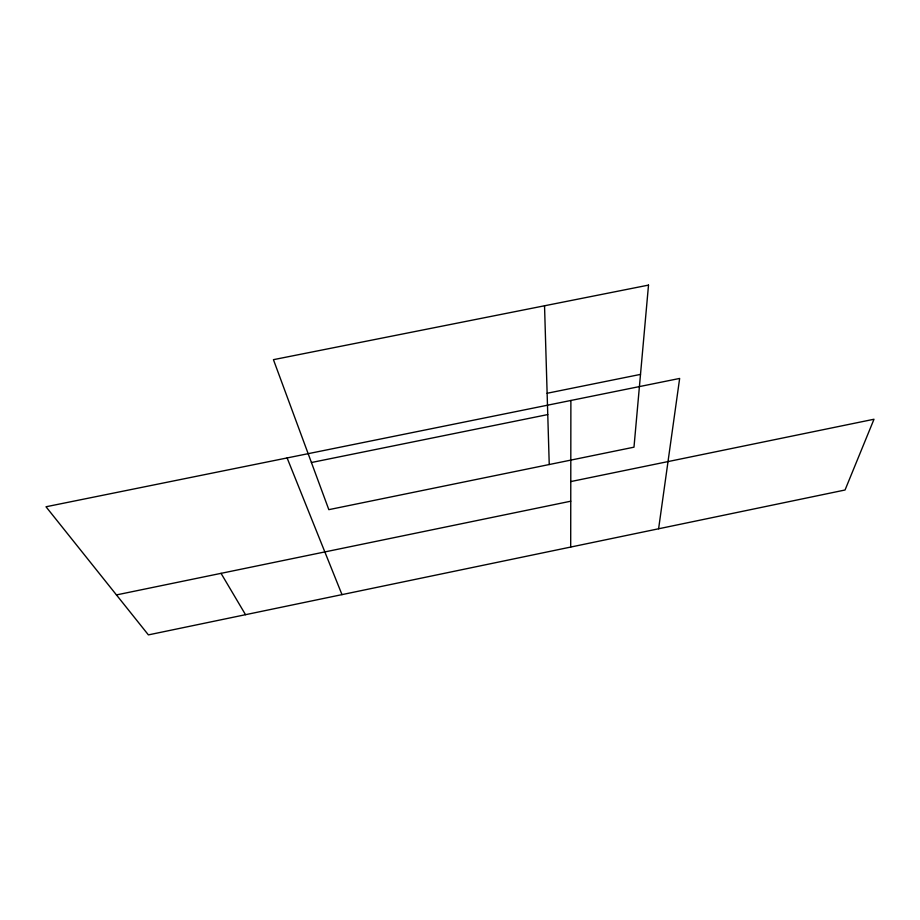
<?xml version="1.0" encoding="UTF-8"?>
<svg xmlns="http://www.w3.org/2000/svg" width="920" height="920" viewBox="0 0 920 920"><rect width="100%" height="100%" fill="white"/><g stroke="black" fill="none" stroke-linecap="round" stroke-linejoin="round"><path stroke-width="1.38" d="M570.699 547.066L570.883 400.476M658.605 528.781L679.65 378.442L46 506.77L148.396 634.892L845.043 490.003L874 419.244L570.779 481.574M116.449 594.918L570.756 501.204M311.42 462.518L547.756 414.575M547.124 393.265L640.504 374.394M221.041 573.344L245.525 614.686M287.109 457.941L341.987 594.63M544.536 305.773L549.24 464.531M648.508 285.108L633.983 447.178L328.831 509.657L273.435 359.674L648.508 285.108"/></g></svg>
